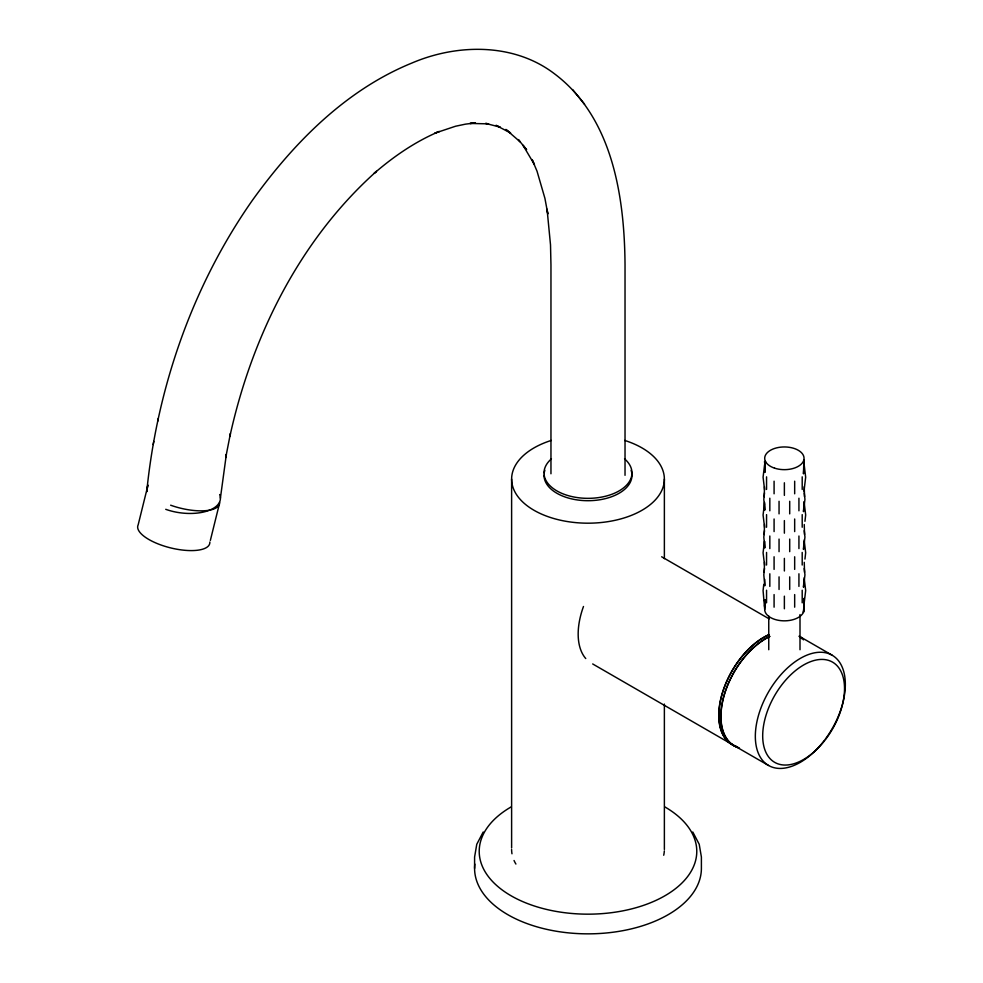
<?xml version="1.0" encoding="UTF-8"?>
<svg xmlns="http://www.w3.org/2000/svg" width="983" height="983" viewBox="0 0 983 983"><rect width="100%" height="100%" fill="white"/><g stroke="black" fill="none" stroke-linecap="round" stroke-linejoin="round"><path stroke-width="1.47" d="M550.959 473.781L550.959 264.992L550.517 244.927L547.064 209.207L547.814 213.95L544.926 198.369L537.037 171.226L532.122 159.59L534.42 164.579L522.981 145.226L526.605 149.686L518.324 139.574L520.154 141.835L505.876 129.437L510.619 133L496.12 125.431M784.373 608.772L784.373 596.177M784.373 570.976L784.373 558.381M784.373 533.179L784.373 520.585M784.373 495.383L784.373 482.788M765.376 606.548A19.672 11.354 0 0 0 783.095 620.814A19.672 11.354 0 0 0 803.885 607.998L803.983 601.694M804.045 609.485L804.155 603.181L803.381 612.421L804.254 606.265L803.983 598.377L803.983 604.68L805.667 590.586L804.143 577.795M779.052 501.281L779.052 513.876M779.052 539.077L779.052 551.672M779.052 576.874L779.052 589.468M789.705 513.876L789.705 501.281M789.705 551.672L789.705 539.077M789.705 589.468L789.705 576.874M804.033 468.105L804.254 461.531M804.168 501.957L803.983 507.203L803.983 502.166M803.885 607.998L804.254 600.109M774.088 481.191L774.088 493.798M774.088 518.987L774.088 531.594M774.088 556.783L774.088 569.378M774.088 594.58L774.088 607.175M794.669 493.798L794.669 481.191M794.669 531.594L794.669 518.987M794.669 569.378L794.669 556.783M794.669 607.175L794.669 594.58M803.983 503.886L803.48 511.651L804.942 499.278L804.254 492.876M803.983 541.682L803.48 549.448L804.942 537.074L804.254 530.673M803.983 579.479L803.48 587.244L804.942 574.871L804.254 568.469M769.824 498.209L769.824 510.804M769.824 536.005L769.824 548.6M769.824 573.789L769.824 586.396M798.933 510.804L798.933 498.209M798.933 548.6L798.933 536.005M798.933 586.396L798.933 573.789M766.556 476.841L766.556 489.448M766.556 514.637L766.556 527.244M766.556 552.434L766.556 565.028M766.556 590.23L766.556 602.825M802.202 489.448L802.202 476.841M802.202 527.244L802.202 514.637M802.202 565.028L802.202 552.434M802.202 602.825L802.202 590.23M764.774 604.68L765.278 599.839L764.491 606.265M764.491 492.876L763.803 499.278L764.774 510.189L764.774 503.886M764.491 530.673L763.803 537.074L764.774 547.986L764.774 541.682M764.491 568.469L763.803 574.871L764.774 585.782L764.774 579.479M804.536 496.759L804.254 486.72M804.536 534.555L804.254 524.517M804.536 572.352L804.254 562.313M764.491 486.72L764.221 496.759M764.491 524.517L764.221 534.555M764.491 562.313L764.221 572.352M763.791 584.283L763.078 590.586L764.7 609.485M804.954 521.297L805.667 514.994L804.143 502.202M804.954 559.094L805.667 552.79L804.143 539.999M220.401 498.16L226.348 454.453L225.734 457.562L230.403 433.65L229.85 436.489C251.746 336.739 299.532 239.999 376.464 171.337L374.191 173.327C393.753 156.408 415.354 141.54 439.278 131.464L434.855 133.16L455.522 126.242L465.586 124.128L475.44 122.924L469.948 123.44L488.6 123.858L485.749 123.391M803.983 491.291L805.667 477.21L803.983 463.116L803.983 468.154M764.602 464.603L763.078 477.21L764.602 489.804M764.602 502.399L763.078 514.994L764.602 527.601M764.442 541.449L763.078 552.79L764.602 565.385M625.028 475.317L625.028 264.894C624.512 196.539 612.569 116.977 553.908 73.369C513.445 42.773 456.96 43.731 411.852 63.059C345.512 90.104 293.339 143.248 252.226 200.557C192.287 286.213 157.12 388.052 146.725 491.807A37.035 18.087 6.7 0 1 147.401 488.305M153.188 444.525L153.803 441.416M157.747 421.216L158.3 418.377M210.35 540.441L219.135 504.893M483.218 831.987L476.767 844.262L474.592 857.041L474.592 868.37M485.848 123.477L500.2 127.151L496.132 125.406M661.645 556.783L769.185 618.872M799.105 636.148L832.159 655.231M592.688 663.955L732.102 744.438M734.141 745.63L768.509 765.462M584.566 104.198L572.61 89.588M692.769 831.987L699.22 844.262L701.395 857.041L701.395 868.37A113.401 65.48 0 0 1 584.283 933.813A113.401 65.48 0 0 1 474.826 864.094M764.491 600.109L765.204 605.258L764.774 601.694M764.491 461.531L765.278 467.945L764.774 463.116M800.002 614.572L800.002 649.726M768.755 616.095L768.755 649.726M664.373 479.09L664.373 558.676M664.373 704.086L664.373 849.484M511.615 479.09L511.615 847.948M664.324 850.922A76.379 44.1 0 0 1 663.709 855.235M515.903 864.045A76.379 44.1 0 0 1 514.035 860.494M511.983 853.797A76.379 44.1 0 0 1 511.615 849.484M624.733 440.433A76.379 44.1 0 0 1 646.851 507.191A76.379 44.1 0 0 1 529.137 507.191A76.379 44.1 0 0 1 551.254 440.433M631.123 470.365A43.977 25.386 0 0 1 592.307 500.58A43.977 25.386 0 0 1 544.017 475.317M544.226 472.823A43.977 25.386 0 0 1 544.865 470.365M624.561 458.852A43.977 25.386 0 0 1 616.992 492.041A43.977 25.386 0 0 1 558.995 492.041A43.977 25.386 0 0 1 551.426 458.852M209.834 542.014A37.035 13.529 13.9 0 1 171.153 548.023A37.035 13.529 13.9 0 1 138.173 524.811L147.991 485.074A37.035 13.529 13.9 0 0 147.487 487.679M219.651 502.288A37.035 13.529 13.9 0 1 170.637 505.201M219.664 494.547A37.035 18.087 6.7 0 1 205.373 511.578A37.035 18.087 6.7 0 1 165.734 509.317M664.913 806.957A108.781 62.801 0 0 1 664.913 895.771A108.781 62.801 0 0 1 511.074 895.771A108.781 62.801 0 0 1 511.074 806.957M799.388 636.554A63.883 36.875 -60 0 1 801.477 638.667M735.96 746.429A63.883 36.875 -60 0 1 722.136 693.617A63.883 36.875 -60 0 1 768.976 634.576M800.309 636.8A63.883 36.875 -60 0 1 803.516 639.847M739.425 748.026A63.883 36.875 -60 0 1 723.635 696.763A63.883 36.875 -60 0 1 769.763 636.345M738.11 747.399A63.649 36.752 -60 0 1 724.102 695.595A63.649 36.752 -60 0 1 769.75 636.542M824.418 740.346A63.649 36.752 -60 0 1 755.386 738.847A63.649 36.752 -60 0 1 820.572 652.245A63.649 36.752 -60 0 1 825.339 739.118M585.757 658.549A63.649 36.752 -60 0 1 583.484 606.486M736.058 746.22A63.649 36.752 -60 0 1 722.296 693.605A63.649 36.752 -60 0 1 768.964 634.772M803.983 466.102L803.48 473.855L803.885 459.786L803.983 466.102M765.376 461.248L764.774 472.393L765.376 461.248M774.543 468.141A19.672 11.354 0 0 0 804.045 458.311A19.672 11.354 0 0 0 774.543 448.469A19.672 11.354 0 0 0 774.543 468.141M814.194 751.762A57.862 33.41 -60 0 0 832.54 662.124A57.862 33.41 -60 0 0 764.086 722.824A57.862 33.41 -60 0 0 814.194 751.762"/></g></svg>
